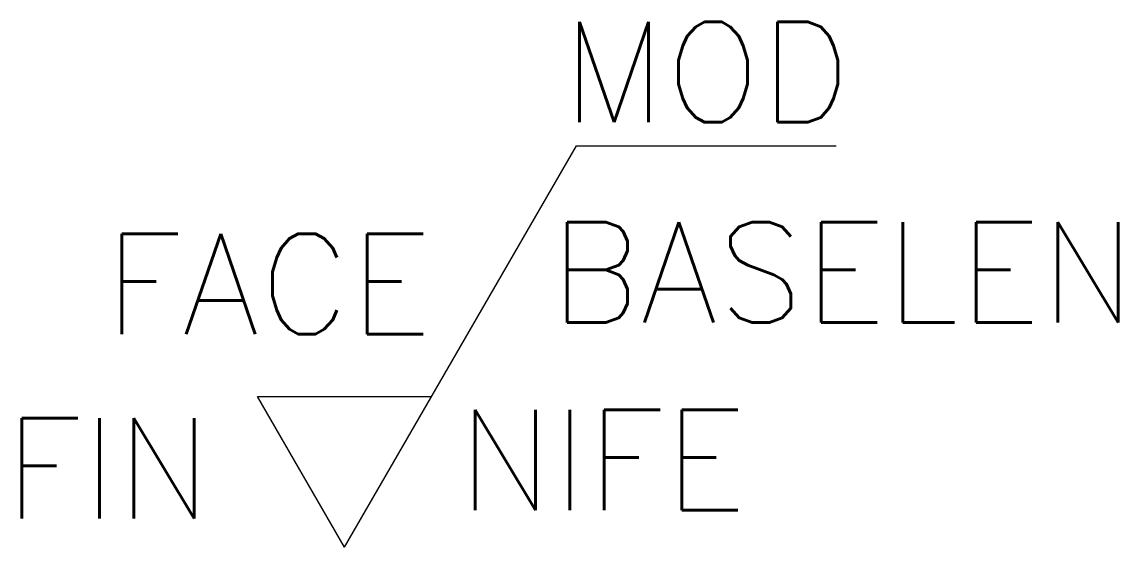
# Model space of a CAD drawing. Extents: x 302.6 to 324.4, y 197.2 to 207.7.
import ezdxf
from ezdxf.enums import TextEntityAlignment as Align

# ---------------------------------------------------------------- set-up
doc = ezdxf.new("R2010")
doc.units = 0
doc.header["$MEASUREMENT"] = 0
doc.layers.add('DIM', color=2, linetype='CONTINUOUS')
doc.styles.add('CHINA', font='romans.shx', dxfattribs={"bigfont": 'chineset.shx'})

msp = doc.modelspace()

# ---------------------------------------------------------------- linework, layer by layer
at = {"layer": 'DIM'}
for p, q in [((308.993, 197.207), (313.611, 205.207)), ((313.611, 205.207), (318.785, 205.207)), ((307.261, 200.207), (310.725, 200.207)), ((308.993, 197.207), (307.261, 200.207))]:
    msp.add_line(p, q, dxfattribs=at)

# ---------------------------------------------------------------- texts
at = {"layer": 'DIM', "style": 'CHINA'}
for tag, p in [('MOD', (313.331, 205.674)), ('BASELEN', (313.081, 201.684)), ('NIFE', (311.25, 197.943))]:
    msp.add_attdef(tag, p, '', height=2, dxfattribs=at)
msp.add_attdef('FACE', text='', height=2, dxfattribs=at).set_placement((310.728, 200.852), align=Align.BOTTOM_RIGHT)
msp.add_attdef('FIN', text='', height=2, dxfattribs=at).set_placement((306.34, 197.776), align=Align.RIGHT)

doc.saveas('drawing.dxf')
